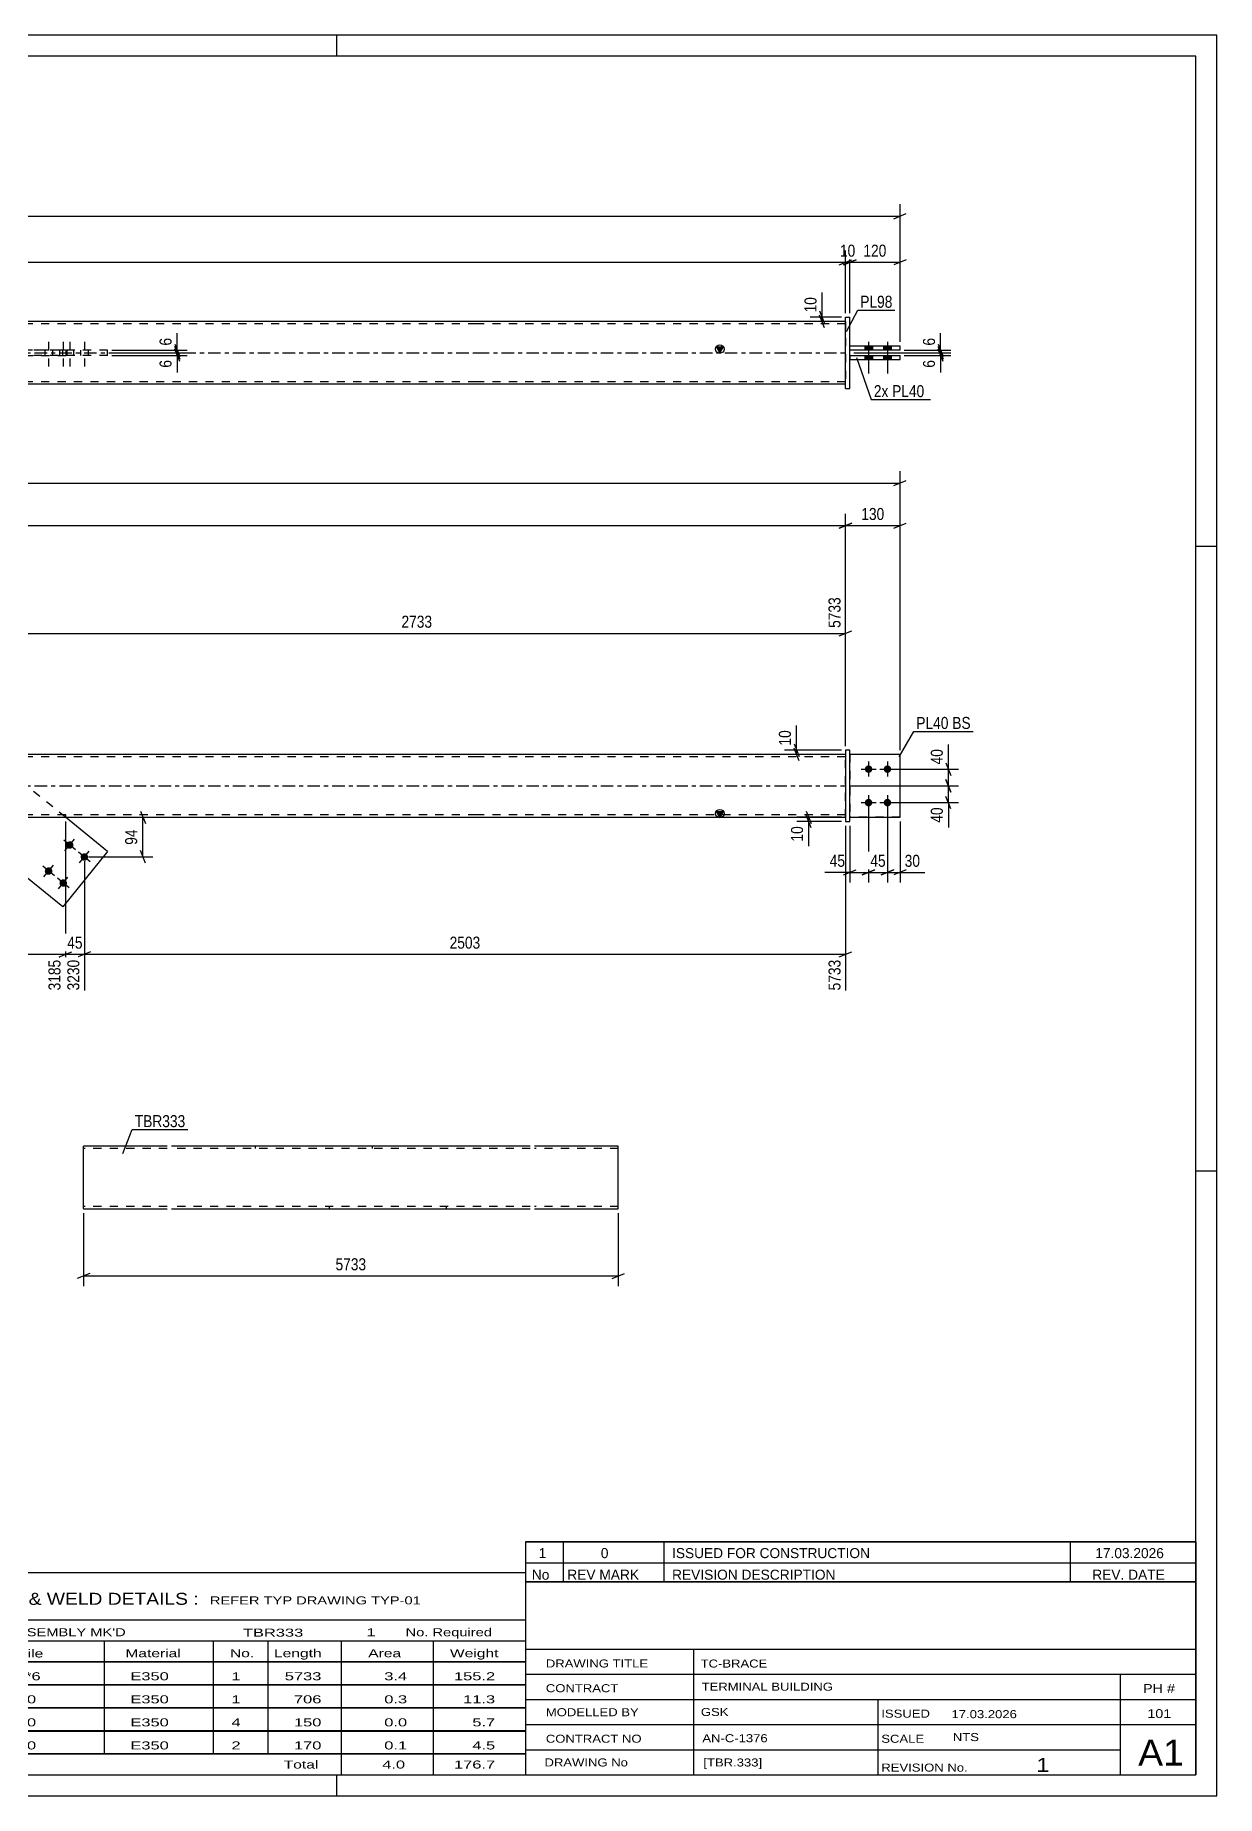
# Model space of a CAD drawing. Header units: millimetres. Extents: x 0 to 594, y 0 to 420.
# Drawn here: x 312 to 594, y 0 to 420 of the extents above; entities that cross this region are included whole.
import ezdxf

# ---------------------------------------------------------------- set-up
doc = ezdxf.new("R2010")
doc.units = ezdxf.units.MM
doc.linetypes.add('DXK_LINE_DOT2', pattern=[3.9198, 1.9599, -1.9599])
doc.linetypes.add('DXK_LINE_DOT3', pattern=[5.9187, 2.979, -0.9799, 0.9799, -0.9799])
doc.styles.add('Arial Narrow', font='ARIALN.TTF', dxfattribs={"height": 0.2})

# ---------------------------------------------------------------- blocks, each defined once
blk = doc.blocks.new('Unknown-580874361-1129')
at = {"color": 5, "linetype": 'Continuous'}
for p, q in [((594, 420), (0, 420)), ((384, 415), (384, 420)), ((594, 0), (594, 420)), ((589, 415), (5, 415)), ((589, 5), (589, 415)), ((594, 298), (589, 298)), ((594, 149), (589, 149)), ((5, 5), (589, 5)), ((384, 0), (384, 5)), ((0, 0), (594, 0))]:
    blk.add_line(p, q, dxfattribs=at)
blk = doc.blocks.new('Part-580874361-1922 - 1901')
at = {"color": 7, "linetype": 'DXK_LINE_DOT2'}
for p, q in [((518.4, 248.42), (506.4, 248.42)), ((506.4, 233.42), (506.4, 248.42)), ((518.4, 233.42), (518.4, 248.42)), ((518.4, 233.42), (506.4, 233.42))]:
    blk.add_line(p, q, dxfattribs=at)
blk = doc.blocks.new('Part-580874361-1923 - 1901')
at = {"color": 2, "linetype": 'Continuous'}
for p, q in [((506.4, 249.42), (505.4, 249.42)), ((505.4, 249.42), (505.4, 232.42)), ((506.4, 232.42), (506.4, 249.42)), ((505.4, 232.42), (506.4, 232.42))]:
    blk.add_line(p, q, dxfattribs=at)
blk = doc.blocks.new('Part-580874361-1912 - 1901')
at = {"linetype": 'Continuous'}
blk.add_hatch(color=2, dxfattribs=at).paths.add_polyline_path([(475.4, 233.42), (474.6, 234.82), (476.2, 234.82)])
at = {"color": 2, "linetype": 'Continuous'}
for p, q in [((175.64, 248.42), (87.64, 248.42)), ((417.3, 248.42), (175.74, 248.42)), ((505.4, 248.42), (417.4, 248.42)), ((87.64, 233.42), (175.64, 233.42)), ((175.74, 233.42), (417.3, 233.42)), ((417.4, 233.42), (505.4, 233.42)), ((475.4, 233.42), (474.6, 234.82)), ((474.6, 234.82), (476.2, 234.82)), ((476.2, 234.82), (475.4, 233.42))]:
    blk.add_line(p, q, dxfattribs=at)
at = {"color": 7, "linetype": 'DXK_LINE_DOT2'}
for p, q in [((87.64, 248.42), (87.64, 233.42)), ((175.64, 247.82), (87.64, 247.82)), ((417.3, 247.82), (175.74, 247.82)), ((273.69, 248.42), (273.69, 247.82)), ((301.61, 248.42), (301.61, 247.82)), ((505.4, 247.82), (417.4, 247.82)), ((505.4, 233.42), (505.4, 248.42)), ((175.64, 234.02), (87.64, 234.02)), ((417.3, 234.02), (175.74, 234.02)), ((291.43, 233.42), (291.43, 234.02)), ((319.35, 233.42), (319.35, 234.02)), ((505.4, 234.02), (417.4, 234.02))]:
    blk.add_line(p, q, dxfattribs=at)
at = {"color": 7, "linetype": 'DXK_LINE_DOT3'}
for p, q in [((87.64, 240.92), (175.64, 240.92)), ((175.74, 240.92), (417.3, 240.92)), ((417.4, 240.92), (505.4, 240.92))]:
    blk.add_line(p, q, dxfattribs=at)
at = {"color": 2, "linetype": 'Continuous'}
blk.add_circle((475.4, 234.32), 1, dxfattribs=at)
blk = doc.blocks.new('Part-580874361-1917 - 1901')
at = {"color": 2, "linetype": 'Continuous'}
for p, q in [((518.4, 248.42), (506.4, 248.42)), ((518.4, 233.42), (518.4, 248.42)), ((506.4, 233.42), (518.4, 233.42))]:
    blk.add_line(p, q, dxfattribs=at)
at = {"color": 7, "linetype": 'DXK_LINE_DOT2'}
blk.add_line((506.4, 248.42), (506.4, 233.42), dxfattribs=at)
blk = doc.blocks.new('Part-580874361-1943 - 1901')
at = {"color": 2, "linetype": 'Continuous'}
for p, q in [((263.74, 256.57), (274.45, 269.77)), ((300.77, 248.42), (274.45, 269.77)), ((273.79, 248.42), (263.74, 256.57)), ((318.59, 212.06), (292.27, 233.42)), ((329.3, 225.26), (319.25, 233.42)), ((329.3, 225.26), (318.59, 212.06))]:
    blk.add_line(p, q, dxfattribs=at)
at = {"color": 7, "linetype": 'DXK_LINE_DOT2'}
for p, q in [((292.27, 233.42), (273.79, 248.42)), ((319.25, 233.42), (300.77, 248.42))]:
    blk.add_line(p, q, dxfattribs=at)
blk = doc.blocks.new('Bolt-580874361-1944 - 1901')
at = {"linetype": 'Continuous'}
for points in [[(510.9, 245.82, -1), (510.9, 244.02, -1)], [(515.4, 245.82, -1), (515.4, 244.02, -1)], [(510.9, 237.82, -1), (510.9, 236.02, -1)], [(515.4, 237.82, -1), (515.4, 236.02, -1)]]:
    blk.add_hatch(color=1, dxfattribs=at).paths.add_polyline_path(points)
at = {"color": 1, "linetype": 'Continuous'}
for p, q in [((509.1, 244.92), (512.7, 244.92)), ((510.9, 246.72), (510.9, 243.12)), ((513.6, 244.92), (517.2, 244.92)), ((515.4, 246.72), (515.4, 243.12)), ((509.1, 236.92), (512.7, 236.92)), ((510.9, 238.72), (510.9, 235.12)), ((513.6, 236.92), (517.2, 236.92)), ((515.4, 238.72), (515.4, 235.12))]:
    blk.add_line(p, q, dxfattribs=at)
blk = doc.blocks.new('Bolt-580874361-1947 - 1901')
at = {"linetype": 'Continuous'}
for points in [[(319.68, 226.11, -1), (320.82, 227.51, -1)], [(323.18, 223.27, -1), (324.31, 224.67, -1)], [(314.64, 219.9, -1), (315.78, 221.3, -1)], [(318.14, 217.06, -1), (319.27, 218.46, -1)]]:
    blk.add_hatch(color=1, dxfattribs=at).paths.add_polyline_path(points)
at = {"color": 1, "linetype": 'Continuous'}
for p, q in [((321.65, 225.68), (318.85, 227.94)), ((319.12, 225.41), (321.39, 228.21)), ((325.14, 222.84), (322.35, 225.11)), ((322.61, 222.58), (324.88, 225.37)), ((316.61, 219.46), (313.81, 221.73)), ((314.08, 219.2), (316.35, 222)), ((320.1, 216.63), (317.31, 218.9)), ((317.57, 216.36), (319.84, 219.16))]:
    blk.add_line(p, q, dxfattribs=at)
blk = doc.blocks.new('Bolt-580874361-2330 - 2328')
at = {"linetype": 'Continuous'}
for points in [[(511.8, 345.83), (510, 345.83), (510, 344.83), (511.8, 344.83)], [(511.8, 345.83), (510, 345.83), (510, 344.83), (511.8, 344.83)], [(516.3, 345.83), (514.5, 345.83), (514.5, 344.83), (516.3, 344.83)], [(516.3, 345.83), (514.5, 345.83), (514.5, 344.83), (516.3, 344.83)], [(511.8, 343.63), (510, 343.63), (510, 342.63), (511.8, 342.63)], [(511.8, 343.63), (510, 343.63), (510, 342.63), (511.8, 342.63)], [(516.3, 343.63), (514.5, 343.63), (514.5, 342.63), (516.3, 342.63)], [(516.3, 343.63), (514.5, 343.63), (514.5, 342.63), (516.3, 342.63)]]:
    blk.add_hatch(color=1, dxfattribs=at).paths.add_polyline_path(points)
at = {"color": 1, "linetype": 'Continuous'}
for p, q in [((510, 345.83), (510, 344.83)), ((510, 345.83), (510, 344.83)), ((510.9, 346.83), (510.9, 339.33)), ((510.9, 346.83), (510.9, 339.33)), ((511.8, 345.83), (511.8, 344.83)), ((511.8, 345.83), (511.8, 344.83)), ((514.5, 345.83), (514.5, 344.83)), ((514.5, 345.83), (514.5, 344.83)), ((515.4, 346.83), (515.4, 339.33)), ((515.4, 346.83), (515.4, 339.33)), ((516.3, 345.83), (516.3, 344.83)), ((516.3, 345.83), (516.3, 344.83)), ((510, 343.63), (510, 342.63)), ((510, 343.63), (510, 342.63)), ((511.8, 343.63), (511.8, 342.63)), ((511.8, 343.63), (511.8, 342.63)), ((514.5, 343.63), (514.5, 342.63)), ((514.5, 343.63), (514.5, 342.63)), ((516.3, 343.63), (516.3, 342.63)), ((516.3, 343.63), (516.3, 342.63))]:
    blk.add_line(p, q, dxfattribs=at)
blk = doc.blocks.new('Part-580874361-2336 - 2328')
at = {"color": 2, "linetype": 'Continuous'}
for p, q in [((263.74, 343.63), (263.74, 344.83)), ((301.61, 344.83), (263.74, 344.83)), ((274.45, 343.63), (274.45, 344.83)), ((301.61, 343.63), (263.74, 343.63))]:
    blk.add_line(p, q, dxfattribs=at)
at = {"color": 7, "linetype": 'DXK_LINE_DOT2'}
for p, q in [((329.3, 344.83), (301.61, 344.83)), ((318.59, 343.63), (318.59, 344.83)), ((329.3, 343.63), (329.3, 344.83)), ((329.3, 343.63), (301.61, 343.63))]:
    blk.add_line(p, q, dxfattribs=at)
blk = doc.blocks.new('Part-580874361-2352 - 2328')
at = {"color": 2, "linetype": 'Continuous'}
for p, q in [((505.4, 335.73), (505.4, 352.73)), ((505.4, 352.73), (506.4, 352.73)), ((506.4, 335.73), (506.4, 352.73)), ((505.4, 335.73), (506.4, 335.73))]:
    blk.add_line(p, q, dxfattribs=at)
blk = doc.blocks.new('Part-580874361-2357 - 2328')
at = {"color": 2, "linetype": 'Continuous'}
for p, q in [((518.4, 345.83), (506.4, 345.83)), ((518.4, 344.83), (506.4, 344.83)), ((518.4, 344.83), (518.4, 345.83))]:
    blk.add_line(p, q, dxfattribs=at)
at = {"color": 7, "linetype": 'DXK_LINE_DOT2'}
blk.add_line((506.4, 344.83), (506.4, 345.83), dxfattribs=at)
blk = doc.blocks.new('Part-580874361-2362 - 2328')
at = {"color": 2, "linetype": 'Continuous'}
for p, q in [((506.4, 343.63), (518.4, 343.63)), ((506.4, 342.63), (518.4, 342.63)), ((518.4, 342.63), (518.4, 343.63))]:
    blk.add_line(p, q, dxfattribs=at)
at = {"color": 7, "linetype": 'DXK_LINE_DOT2'}
blk.add_line((506.4, 343.63), (506.4, 342.63), dxfattribs=at)
blk = doc.blocks.new('Part-580874361-2367 - 2328')
at = {"linetype": 'Continuous'}
blk.add_hatch(color=2, dxfattribs=at).paths.add_polyline_path([(475.4, 344.23), (474.6, 345.63), (476.2, 345.63)])
at = {"color": 2, "linetype": 'Continuous'}
for p, q in [((175.64, 351.73), (87.64, 351.73)), ((417.3, 351.73), (175.74, 351.73)), ((505.4, 351.73), (417.4, 351.73)), ((273.69, 344.83), (273.69, 344.93)), ((301.61, 344.93), (273.69, 344.93)), ((291.43, 344.93), (291.43, 344.83)), ((301.61, 344.93), (301.61, 343.53)), ((475.4, 344.23), (474.6, 345.63)), ((474.6, 345.63), (476.2, 345.63)), ((476.2, 345.63), (475.4, 344.23)), ((273.69, 343.53), (273.69, 343.63)), ((301.61, 343.53), (273.69, 343.53)), ((291.43, 343.53), (291.43, 343.63)), ((175.64, 336.73), (87.64, 336.73)), ((417.3, 336.73), (175.74, 336.73)), ((505.4, 336.73), (417.4, 336.73))]:
    blk.add_line(p, q, dxfattribs=at)
at = {"color": 7, "linetype": 'DXK_LINE_DOT2'}
for p, q in [((87.64, 351.73), (87.64, 336.73)), ((175.64, 351.13), (87.64, 351.13)), ((417.3, 351.13), (175.74, 351.13)), ((505.4, 351.13), (417.4, 351.13)), ((505.4, 351.73), (505.4, 336.73)), ((273.69, 344.93), (273.69, 343.63)), ((291.43, 344.83), (291.43, 343.53)), ((301.61, 344.93), (319.35, 344.93)), ((319.35, 344.93), (319.35, 343.53)), ((319.35, 343.53), (301.61, 343.53)), ((175.64, 337.33), (87.64, 337.33)), ((417.3, 337.33), (175.74, 337.33)), ((505.4, 337.33), (417.4, 337.33))]:
    blk.add_line(p, q, dxfattribs=at)
at = {"color": 7, "linetype": 'DXK_LINE_DOT3'}
for p, q in [((87.64, 344.23), (175.64, 344.23)), ((175.74, 344.23), (417.3, 344.23)), ((417.4, 344.23), (505.4, 344.23))]:
    blk.add_line(p, q, dxfattribs=at)
at = {"color": 2, "linetype": 'Continuous'}
blk.add_circle((475.4, 345.13), 1, dxfattribs=at)
blk = doc.blocks.new('Bolt-580874361-2374 - 2328')
at = {"color": 1, "linetype": 'DXK_LINE_DOT2'}
for p, q in [((314.31, 344.83), (314.31, 343.63)), ((315.21, 346.83), (315.21, 339.33)), ((316.11, 344.83), (316.11, 343.63)), ((317.8, 344.83), (317.8, 343.63)), ((318.7, 346.83), (318.7, 339.33)), ((319.35, 344.83), (319.35, 343.63)), ((319.6, 344.83), (319.6, 343.63)), ((320.25, 346.83), (320.25, 339.33)), ((321.15, 344.83), (321.15, 343.63)), ((322.85, 344.83), (322.85, 343.63)), ((323.75, 346.83), (323.75, 339.33)), ((324.65, 344.83), (324.65, 343.63))]:
    blk.add_line(p, q, dxfattribs=at)
blk = doc.blocks.new('Part-580874361-1478 - 1462')
at = {"color": 2, "linetype": 'Continuous'}
for p, q in [((343.52, 155.01), (323.52, 155.01)), ((323.52, 140.1), (323.52, 155.01)), ((430.18, 155.01), (344.52, 155.01)), ((451.18, 155.01), (431.18, 155.01)), ((451.18, 140.01), (451.18, 155.01)), ((323.52, 140.1), (323.52, 140.01)), ((323.52, 140.01), (343.52, 140.01)), ((344.52, 140.01), (430.18, 140.01)), ((431.18, 140.01), (451.18, 140.01))]:
    blk.add_line(p, q, dxfattribs=at)
at = {"color": 7, "linetype": 'DXK_LINE_DOT2'}
for p, q in [((343.52, 154.41), (323.52, 154.41)), ((430.18, 154.41), (344.52, 154.41)), ((364.52, 155.01), (364.52, 154.41)), ((392.44, 155.01), (392.44, 154.41)), ((451.18, 154.41), (431.18, 154.41)), ((323.52, 140.61), (323.52, 140.66)), ((343.52, 140.61), (323.52, 140.61)), ((430.18, 140.61), (344.52, 140.61)), ((382.26, 140.01), (382.26, 140.61)), ((410.18, 140.01), (410.18, 140.61)), ((451.18, 140.61), (431.18, 140.61)), ((451.18, 140.61), (451.18, 140.66))]:
    blk.add_line(p, q, dxfattribs=at)
blk = doc.blocks.new('StraightDimension-580874361-2155 - 1901')
at = {"color": 7, "linetype": 'Continuous'}
for p, q in [((292.27, 232.42), (292.27, 192.13)), ((319.25, 232.42), (319.25, 192.13)), ((293.77, 201.34), (290.77, 200.14)), ((292.27, 200.74), (319.25, 200.74)), ((317.75, 200.14), (320.75, 201.34))]:
    blk.add_line(p, q, dxfattribs=at)
at = {"color": 0}
blk.add_wipeout([(309.1, 201.49), (309.1, 205.69), (302.42, 205.69), (302.42, 201.49)], dxfattribs=at)
at = {"color": 0, "linetype": 'Continuous'}
blk.add_wipeout([(318.65, 200.04), (314.45, 200.04), (314.45, 191.53), (318.65, 191.53)], dxfattribs=at)
at = {"color": 3, "style": 'Arial Narrow'}
blk.add_text('270', height=2.863, dxfattribs=at).set_placement((303.02, 202.09))
at = {"color": 3, "linetype": 'Continuous', "style": 'Arial Narrow'}
blk.add_text('3185', height=2.863, rotation=90.0002, dxfattribs=at).set_placement((318.05, 192.13))
blk = doc.blocks.new('StraightDimension-580874361-2169 - 1901')
at = {"color": 7, "linetype": 'Continuous'}
for p, q in [((319.25, 232.42), (319.25, 192.13)), ((323.75, 222.97), (323.75, 192.13)), ((317.75, 200.14), (320.75, 201.34)), ((319.25, 200.74), (323.75, 200.74)), ((325.25, 201.34), (322.25, 200.14))]:
    blk.add_line(p, q, dxfattribs=at)
at = {"color": 0}
blk.add_wipeout([(323.93, 201.49), (323.93, 205.69), (319.07, 205.69), (319.07, 201.49)], dxfattribs=at)
at = {"color": 0, "linetype": 'Continuous'}
blk.add_wipeout([(323.15, 200.04), (318.95, 200.04), (318.95, 191.53), (323.15, 191.53)], dxfattribs=at)
at = {"color": 3, "style": 'Arial Narrow'}
blk.add_text('45', height=2.863, dxfattribs=at).set_placement((319.67, 202.09))
at = {"color": 3, "linetype": 'Continuous', "style": 'Arial Narrow'}
blk.add_text('3230', height=2.863, rotation=90.0002, dxfattribs=at).set_placement((322.55, 192.13))
blk = doc.blocks.new('StraightDimension-580874361-1989 - 1901')
at = {"color": 7, "linetype": 'Continuous'}
for p, q in [((504.4, 249.42), (490.86, 249.42)), ((504.4, 248.42), (490.86, 248.42)), ((493.11, 250.92), (494.31, 247.92)), ((494.31, 246.92), (493.11, 249.92)), ((493.71, 248.42), (493.71, 249.42))]:
    blk.add_line(p, q, dxfattribs=at)
at = {"color": 0}
blk.add_wipeout([(492.96, 254.8), (488.76, 254.8), (488.76, 249.94), (492.96, 249.94)], dxfattribs=at)
at = {"color": 7, "linetype": 'Continuous'}
blk.add_line((493.71, 249.42), (493.71, 255.32), dxfattribs=at)
blk.add_line((493.71, 249.42), (493.71, 255.32), dxfattribs=at)
at = {"color": 3, "style": 'Arial Narrow'}
blk.add_text('10', height=2.863, rotation=90.0002, dxfattribs=at).set_placement((492.36, 250.54))
blk = doc.blocks.new('StraightDimension-580874361-2089 - 1901')
at = {"color": 7, "linetype": 'Continuous'}
for p, q in [((504.4, 233.42), (493.75, 233.42)), ((504.4, 232.42), (493.75, 232.42)), ((496, 234.92), (497.2, 231.92)), ((497.2, 230.92), (496, 233.92)), ((496.6, 232.42), (496.6, 233.42))]:
    blk.add_line(p, q, dxfattribs=at)
at = {"color": 0}
blk.add_wipeout([(495.85, 231.89), (491.65, 231.89), (491.65, 227.04), (495.85, 227.04)], dxfattribs=at)
at = {"color": 7, "linetype": 'Continuous'}
blk.add_line((496.6, 232.42), (496.6, 226.51), dxfattribs=at)
blk.add_line((496.6, 232.42), (496.6, 226.51), dxfattribs=at)
at = {"color": 3, "style": 'Arial Narrow'}
blk.add_text('10', height=2.863, rotation=90.0002, dxfattribs=at).set_placement((495.25, 227.64))
blk = doc.blocks.new('StraightDimension-580874361-2001 - 1901')
at = {"color": 7, "linetype": 'Continuous'}
for p, q in [((506.4, 240.92), (532.36, 240.92)), ((529.36, 242.42), (530.56, 239.42)), ((529.96, 236.92), (529.96, 240.92)), ((516.4, 236.92), (532.36, 236.92)), ((530.56, 235.42), (529.36, 238.42))]:
    blk.add_line(p, q, dxfattribs=at)
at = {"color": 0}
blk.add_wipeout([(529.21, 236.39), (525.01, 236.39), (525.01, 231.54), (529.21, 231.54)], dxfattribs=at)
at = {"color": 7, "linetype": 'Continuous'}
blk.add_line((529.96, 236.92), (529.96, 231.01), dxfattribs=at)
blk.add_line((529.96, 236.92), (529.96, 231.01), dxfattribs=at)
at = {"color": 3, "style": 'Arial Narrow'}
blk.add_text('40', height=2.863, rotation=90.0002, dxfattribs=at).set_placement((528.61, 232.14))
blk = doc.blocks.new('StraightDimension-580874361-2016 - 1901')
at = {"color": 7, "linetype": 'Continuous'}
for p, q in [((516.4, 244.92), (532.36, 244.92)), ((529.36, 246.42), (530.56, 243.42)), ((529.96, 240.92), (529.96, 244.92)), ((506.4, 240.92), (532.36, 240.92)), ((530.56, 239.42), (529.36, 242.42))]:
    blk.add_line(p, q, dxfattribs=at)
at = {"color": 0}
blk.add_wipeout([(529.21, 250.3), (525.01, 250.3), (525.01, 245.44), (529.21, 245.44)], dxfattribs=at)
at = {"color": 7, "linetype": 'Continuous'}
blk.add_line((529.96, 244.92), (529.96, 250.82), dxfattribs=at)
blk.add_line((529.96, 244.92), (529.96, 250.82), dxfattribs=at)
at = {"color": 3, "style": 'Arial Narrow'}
blk.add_text('40', height=2.863, rotation=90.0002, dxfattribs=at).set_placement((528.61, 246.04))
blk = doc.blocks.new('StraightDimension-580874361-2030 - 1901')
at = {"color": 7, "linetype": 'Continuous'}
for p, q in [((325.01, 233.42), (340.11, 233.42)), ((337.11, 234.92), (338.31, 231.92)), ((337.71, 223.97), (337.71, 233.42)), ((324.75, 223.97), (340.11, 223.97)), ((338.31, 222.47), (337.11, 225.47))]:
    blk.add_line(p, q, dxfattribs=at)
at = {"color": 0}
blk.add_wipeout([(336.96, 231.12), (332.76, 231.12), (332.76, 226.27), (336.96, 226.27)], dxfattribs=at)
at = {"color": 3, "style": 'Arial Narrow'}
blk.add_text('94', height=2.863, rotation=90.0002, dxfattribs=at).set_placement((336.36, 226.87))
blk = doc.blocks.new('StraightDimension-580874361-2055 - 1901')
at = {"color": 7, "linetype": 'Continuous'}
for p, q in [((510.9, 235.92), (510.9, 217.87)), ((506.4, 231.42), (506.4, 217.87)), ((504.9, 219.67), (507.9, 220.87)), ((506.4, 220.27), (510.9, 220.27)), ((512.4, 220.87), (509.4, 219.67))]:
    blk.add_line(p, q, dxfattribs=at)
at = {"color": 0}
blk.add_wipeout([(505.87, 221.02), (505.87, 225.22), (501.02, 225.22), (501.02, 221.02)], dxfattribs=at)
at = {"color": 7, "linetype": 'Continuous'}
blk.add_line((506.4, 220.27), (500.49, 220.27), dxfattribs=at)
blk.add_line((506.4, 220.27), (500.49, 220.27), dxfattribs=at)
at = {"color": 3, "style": 'Arial Narrow'}
blk.add_text('45', height=2.863, dxfattribs=at).set_placement((501.62, 221.62))
blk = doc.blocks.new('StraightDimension-580874361-2065 - 1901')
at = {"color": 7, "linetype": 'Continuous'}
for p, q in [((510.9, 235.92), (510.9, 217.87)), ((515.4, 235.92), (515.4, 217.87)), ((509.4, 219.67), (512.4, 220.87)), ((510.9, 220.27), (515.4, 220.27)), ((516.9, 220.87), (513.9, 219.67))]:
    blk.add_line(p, q, dxfattribs=at)
at = {"color": 0}
blk.add_wipeout([(515.58, 221.02), (515.58, 225.22), (510.72, 225.22), (510.72, 221.02)], dxfattribs=at)
at = {"color": 3, "style": 'Arial Narrow'}
blk.add_text('45', height=2.863, dxfattribs=at).set_placement((511.32, 221.62))
blk = doc.blocks.new('StraightDimension-580874361-2075 - 1901')
at = {"color": 7, "linetype": 'Continuous'}
for p, q in [((515.4, 235.92), (515.4, 217.87)), ((518.4, 232.42), (518.4, 217.87)), ((513.9, 219.67), (516.9, 220.87)), ((515.4, 220.27), (518.4, 220.27)), ((519.9, 220.87), (516.9, 219.67))]:
    blk.add_line(p, q, dxfattribs=at)
at = {"color": 0}
blk.add_wipeout([(523.78, 221.02), (523.78, 225.22), (518.92, 225.22), (518.92, 221.02)], dxfattribs=at)
at = {"color": 7, "linetype": 'Continuous'}
blk.add_line((518.4, 220.27), (524.31, 220.27), dxfattribs=at)
blk.add_line((518.4, 220.27), (524.31, 220.27), dxfattribs=at)
at = {"color": 3, "style": 'Arial Narrow'}
blk.add_text('30', height=2.863, dxfattribs=at).set_placement((519.52, 221.62))
blk = doc.blocks.new('StraightDimension-580874361-2221 - 1901')
at = {"color": 7, "linetype": 'Continuous'}
for p, q in [((300.77, 249.42), (300.77, 285.92)), ((505.4, 250.42), (505.4, 285.92)), ((302.27, 277.91), (299.27, 276.71)), ((300.77, 277.31), (505.4, 277.31)), ((503.9, 276.71), (506.9, 277.91))]:
    blk.add_line(p, q, dxfattribs=at)
at = {"color": 0, "linetype": 'Continuous'}
blk.add_wipeout([(504.8, 286.52), (500.6, 286.52), (500.6, 278.01), (504.8, 278.01)], dxfattribs=at)
at = {"color": 0}
blk.add_wipeout([(407.34, 278.06), (407.34, 282.26), (398.83, 282.26), (398.83, 278.06)], dxfattribs=at)
at = {"color": 3, "linetype": 'Continuous', "style": 'Arial Narrow'}
blk.add_text('5733', height=2.863, rotation=90.0002, dxfattribs=at).set_placement((504.2, 278.61))
at = {"color": 3, "style": 'Arial Narrow'}
blk.add_text('2733', height=2.863, dxfattribs=at).set_placement((399.43, 278.66))
blk = doc.blocks.new('StraightDimension-580874361-2284 - 1901')
at = {"color": 7, "linetype": 'Continuous'}
for p, q in [((74.64, 249.42), (74.64, 316.02)), ((518.4, 249.42), (518.4, 316.02)), ((76.14, 313.77), (73.14, 312.57)), ((74.64, 313.17), (518.4, 313.17)), ((516.9, 312.57), (519.9, 313.77))]:
    blk.add_line(p, q, dxfattribs=at)
at = {"color": 0}
blk.add_wipeout([(300.78, 313.92), (300.78, 318.12), (292.26, 318.12), (292.26, 313.92)], dxfattribs=at)
at = {"color": 3, "style": 'Arial Narrow'}
blk.add_text('5993', height=2.863, dxfattribs=at).set_placement((292.86, 314.52))
blk = doc.blocks.new('StraightDimension-580874361-4112 - 1901')
at = {"color": 7, "linetype": 'Continuous'}
for p, q in [((506.9, 303.6), (503.9, 302.4)), ((505.4, 250.42), (505.4, 305.85)), ((505.4, 303), (518.4, 303)), ((516.9, 302.4), (519.9, 303.6)), ((518.4, 249.42), (518.4, 305.85))]:
    blk.add_line(p, q, dxfattribs=at)
at = {"color": 0}
blk.add_wipeout([(515.24, 303.75), (515.24, 307.95), (508.56, 307.95), (508.56, 303.75)], dxfattribs=at)
at = {"color": 3, "style": 'Arial Narrow'}
blk.add_text('130', height=2.863, dxfattribs=at).set_placement((509.16, 304.35))
blk = doc.blocks.new('StraightDimension-580874361-4113 - 1901')
at = {"color": 7, "linetype": 'Continuous'}
for p, q in [((89.14, 303.6), (86.14, 302.4)), ((87.64, 250.42), (87.64, 305.85)), ((87.64, 303), (505.4, 303)), ((503.9, 302.4), (506.9, 303.6)), ((505.4, 250.42), (505.4, 305.85))]:
    blk.add_line(p, q, dxfattribs=at)
at = {"color": 0}
blk.add_wipeout([(300.78, 303.75), (300.78, 307.95), (292.26, 307.95), (292.26, 303.75)], dxfattribs=at)
at = {"color": 3, "style": 'Arial Narrow'}
blk.add_text('5733', height=2.863, dxfattribs=at).set_placement((292.86, 304.35))
blk = doc.blocks.new('StraightDimension-580874361-4302 - 1901')
at = {"color": 7, "linetype": 'Continuous'}
for p, q in [((505.4, 231.42), (505.4, 192.13)), ((323.75, 222.97), (323.75, 192.13)), ((325.25, 201.34), (322.25, 200.14)), ((323.75, 200.74), (505.4, 200.74)), ((503.9, 200.14), (506.9, 201.34))]:
    blk.add_line(p, q, dxfattribs=at)
at = {"color": 0}
blk.add_wipeout([(418.83, 201.49), (418.83, 205.69), (410.32, 205.69), (410.32, 201.49)], dxfattribs=at)
at = {"color": 0, "linetype": 'Continuous'}
blk.add_wipeout([(504.8, 200.04), (500.6, 200.04), (500.6, 191.53), (504.8, 191.53)], dxfattribs=at)
at = {"color": 3, "style": 'Arial Narrow'}
blk.add_text('2503', height=2.863, dxfattribs=at).set_placement((410.92, 202.09))
at = {"color": 3, "linetype": 'Continuous', "style": 'Arial Narrow'}
blk.add_text('5733', height=2.863, rotation=90.0002, dxfattribs=at).set_placement((504.2, 192.13))
blk = doc.blocks.new('StraightDimension-580874361-2423 - 2328')
at = {"color": 7, "linetype": 'Continuous'}
for p, q in [((527.5, 345.73), (528.7, 342.73)), ((528.7, 342.13), (527.5, 345.13)), ((507.4, 344.23), (530.5, 344.23)), ((519.4, 343.63), (530.5, 343.63)), ((528.1, 343.63), (528.1, 344.23))]:
    blk.add_line(p, q, dxfattribs=at)
at = {"color": 0}
blk.add_wipeout([(527.35, 343.11), (523.15, 343.11), (523.15, 340.08), (527.35, 340.08)], dxfattribs=at)
at = {"color": 7, "linetype": 'Continuous'}
blk.add_line((528.1, 343.63), (528.1, 339.55), dxfattribs=at)
blk.add_line((528.1, 343.63), (528.1, 339.55), dxfattribs=at)
at = {"color": 3, "style": 'Arial Narrow'}
blk.add_text('6', height=2.86, rotation=90.0002, dxfattribs=at).set_placement((526.75, 340.68))
blk = doc.blocks.new('StraightDimension-580874361-2432 - 2328')
at = {"color": 7, "linetype": 'Continuous'}
for p, q in [((519.4, 344.83), (530.5, 344.83)), ((527.5, 346.33), (528.7, 343.33)), ((528.7, 342.73), (527.5, 345.73)), ((528.1, 344.23), (528.1, 344.83)), ((507.4, 344.23), (530.5, 344.23))]:
    blk.add_line(p, q, dxfattribs=at)
at = {"color": 0}
blk.add_wipeout([(527.35, 348.38), (523.15, 348.38), (523.15, 345.36), (527.35, 345.36)], dxfattribs=at)
at = {"color": 7, "linetype": 'Continuous'}
blk.add_line((528.1, 344.83), (528.1, 348.91), dxfattribs=at)
blk.add_line((528.1, 344.83), (528.1, 348.91), dxfattribs=at)
at = {"color": 3, "style": 'Arial Narrow'}
blk.add_text('6', height=2.86, rotation=90.0002, dxfattribs=at).set_placement((526.75, 345.96))
blk = doc.blocks.new('StraightDimension-580874361-2442 - 2328')
at = {"color": 7, "linetype": 'Continuous'}
for p, q in [((499.22, 354.23), (500.42, 351.23)), ((500.42, 350.23), (499.22, 353.23)), ((504.4, 352.73), (496.97, 352.73)), ((504.4, 351.73), (496.97, 351.73)), ((499.82, 351.73), (499.82, 352.73))]:
    blk.add_line(p, q, dxfattribs=at)
at = {"color": 0}
blk.add_wipeout([(499.07, 358.11), (494.87, 358.11), (494.87, 353.26), (499.07, 353.26)], dxfattribs=at)
at = {"color": 7, "linetype": 'Continuous'}
blk.add_line((499.82, 352.73), (499.82, 358.64), dxfattribs=at)
blk.add_line((499.82, 352.73), (499.82, 358.64), dxfattribs=at)
at = {"color": 3, "style": 'Arial Narrow'}
blk.add_text('10', height=2.863, rotation=90.0002, dxfattribs=at).set_placement((498.47, 353.86))
blk = doc.blocks.new('StraightDimension-580874361-2453 - 2328')
at = {"color": 7, "linetype": 'Continuous'}
for p, q in [((504.9, 365.22), (507.9, 366.42)), ((506.4, 353.73), (506.4, 368.67)), ((506.4, 365.82), (518.4, 365.82)), ((519.9, 366.42), (516.9, 365.22)), ((518.4, 346.83), (518.4, 368.67))]:
    blk.add_line(p, q, dxfattribs=at)
at = {"color": 0}
blk.add_wipeout([(515.74, 366.57), (515.74, 370.77), (509.06, 370.77), (509.06, 366.57)], dxfattribs=at)
at = {"color": 3, "style": 'Arial Narrow'}
blk.add_text('120', height=2.863, dxfattribs=at).set_placement((509.66, 367.17))
blk = doc.blocks.new('StraightDimension-580874361-2463 - 2328')
at = {"color": 7, "linetype": 'Continuous'}
for p, q in [((503.9, 365.22), (506.9, 366.42)), ((507.9, 366.42), (504.9, 365.22)), ((505.4, 353.73), (505.4, 368.67)), ((505.4, 365.82), (506.4, 365.82)), ((506.4, 353.73), (506.4, 368.67))]:
    blk.add_line(p, q, dxfattribs=at)
at = {"color": 0}
blk.add_wipeout([(508.33, 366.57), (508.33, 370.77), (503.47, 370.77), (503.47, 366.57)], dxfattribs=at)
at = {"color": 3, "style": 'Arial Narrow'}
blk.add_text('10', height=2.863, dxfattribs=at).set_placement((504.07, 367.17))
blk = doc.blocks.new('StraightDimension-580874361-2473 - 2328')
at = {"color": 7, "linetype": 'Continuous'}
for p, q in [((89.14, 366.42), (86.14, 365.22)), ((87.64, 353.73), (87.64, 368.67)), ((87.64, 365.82), (505.4, 365.82)), ((503.9, 365.22), (506.9, 366.42)), ((505.4, 353.73), (505.4, 368.67))]:
    blk.add_line(p, q, dxfattribs=at)
at = {"color": 0}
blk.add_wipeout([(300.78, 366.57), (300.78, 370.77), (292.26, 370.77), (292.26, 366.57)], dxfattribs=at)
at = {"color": 3, "style": 'Arial Narrow'}
blk.add_text('5733', height=2.863, dxfattribs=at).set_placement((292.86, 367.17))
blk = doc.blocks.new('StraightDimension-580874361-2504 - 2328')
at = {"color": 7, "linetype": 'Continuous'}
for p, q in [((74.64, 346.83), (74.64, 379.68)), ((518.4, 346.83), (518.4, 379.68)), ((76.14, 377.43), (73.14, 376.23)), ((74.64, 376.83), (518.4, 376.83)), ((516.9, 376.23), (519.9, 377.43))]:
    blk.add_line(p, q, dxfattribs=at)
at = {"color": 0}
blk.add_wipeout([(300.78, 377.58), (300.78, 381.78), (292.26, 381.78), (292.26, 377.58)], dxfattribs=at)
at = {"color": 3, "style": 'Arial Narrow'}
blk.add_text('5993', height=2.863, dxfattribs=at).set_placement((292.86, 378.18))
blk = doc.blocks.new('StraightDimension-580874361-2515 - 2328')
at = {"color": 7, "linetype": 'Continuous'}
for p, q in [((345.31, 345.73), (346.51, 342.73)), ((346.51, 342.13), (345.31, 345.13)), ((330.3, 344.23), (348.31, 344.23)), ((330.3, 343.63), (348.31, 343.63)), ((345.91, 343.63), (345.91, 344.23))]:
    blk.add_line(p, q, dxfattribs=at)
at = {"color": 0}
blk.add_wipeout([(345.16, 343.11), (340.96, 343.11), (340.96, 340.08), (345.16, 340.08)], dxfattribs=at)
at = {"color": 7, "linetype": 'Continuous'}
blk.add_line((345.91, 343.63), (345.91, 339.55), dxfattribs=at)
blk.add_line((345.91, 343.63), (345.91, 339.55), dxfattribs=at)
at = {"color": 3, "style": 'Arial Narrow'}
blk.add_text('6', height=2.86, rotation=90.0002, dxfattribs=at).set_placement((344.56, 340.68))
blk = doc.blocks.new('StraightDimension-580874361-2519 - 2328')
at = {"color": 7, "linetype": 'Continuous'}
for p, q in [((330.3, 344.83), (348.31, 344.83)), ((345.31, 346.33), (346.51, 343.33)), ((346.51, 342.73), (345.31, 345.73)), ((345.91, 344.23), (345.91, 344.83)), ((330.3, 344.23), (348.31, 344.23))]:
    blk.add_line(p, q, dxfattribs=at)
at = {"color": 0}
blk.add_wipeout([(345.16, 348.38), (340.96, 348.38), (340.96, 345.36), (345.16, 345.36)], dxfattribs=at)
at = {"color": 7, "linetype": 'Continuous'}
blk.add_line((345.91, 344.83), (345.91, 348.91), dxfattribs=at)
blk.add_line((345.91, 344.83), (345.91, 348.91), dxfattribs=at)
at = {"color": 3, "style": 'Arial Narrow'}
blk.add_text('6', height=2.86, rotation=90.0002, dxfattribs=at).set_placement((344.56, 345.96))
blk = doc.blocks.new('StraightDimension-580874361-1485 - 1462')
at = {"color": 7, "linetype": 'Continuous'}
for p, q in [((323.52, 139.01), (323.52, 121.61)), ((451.18, 139.01), (451.18, 121.61)), ((325.02, 124.61), (322.02, 123.41)), ((323.52, 124.01), (451.18, 124.01)), ((449.68, 123.41), (452.68, 124.61))]:
    blk.add_line(p, q, dxfattribs=at)
at = {"color": 0}
blk.add_wipeout([(391.61, 124.76), (391.61, 128.96), (383.09, 128.96), (383.09, 124.76)], dxfattribs=at)
at = {"color": 3, "style": 'Arial Narrow'}
blk.add_text('5733', height=2.863, dxfattribs=at).set_placement((383.69, 125.36))
blk = doc.blocks.new('Unknown-580874361-4463')
at = {"color": 7, "linetype": 'Continuous'}
for p, q in [((429, 51.05), (429, 5)), ((429, 51.05), (589, 51.05)), ((589, 51), (589, 5)), ((429, 35), (589, 35)), ((469.14, 35), (469.14, 5)), ((429, 29), (589, 29)), ((571, 5.05), (571, 29.05)), ((429, 23), (589, 23)), ((513.14, 23), (513.14, 5)), ((429, 17), (589, 17)), ((429, 11), (571, 11)), ((429, 5), (589, 5))]:
    blk.add_line(p, q, dxfattribs=at)
at = {"color": 7, "style": 'Arial Narrow'}
for s, height, width, p in [('DRAWING TITLE', 1.9089, 1.425378, (433.88, 30.61)), ('TC-BRACE', 1.909, 1.425378, (470.81, 30.59)), ('CONTRACT', 1.909, 1.425378, (433.88, 24.71)), ('TERMINAL BUILDING', 1.9089, 1.425378, (471.06, 25.07)), ('MODELLED BY', 1.9089, 1.425378, (433.88, 18.98)), ('GSK', 1.909, 1.425378, (470.88, 19.04)), ('ISSUED', 1.909, 1.425378, (513.94, 18.64)), ('17.03.2026', 1.909, 1.425378, (530.69, 18.52)), ('CONTRACT NO', 1.9089, 1.425378, (433.88, 12.66)), ('AN-C-1376', 1.909, 1.425378, (471.23, 12.78)), ('SCALE', 1.909, 1.425378, (513.94, 12.65)), ('A1', 6.204, 1.25, (575.24, 7.2)), ('DRAWING No', 1.909, 1.425378, (433.56, 7)), ('[TBR.333]', 1.909, 1.425378, (471.46, 6.99)), ('1', 3.34, 1.5, (550.91, 5.68)), ('REVISION No.', 1.9089, 1.425378, (513.94, 5.77))]:
    blk.add_text(s, height=height, dxfattribs=dict(at, width=width)).set_placement(p)
at = {"color": 7, "linetype": 'Continuous', "style": 'Arial Narrow'}
for s, height, width, p in [('PH #', 2.1, 1.42538, (576.4, 24.55)), ('101', 2.1, 1.42538, (577.41, 18.55)), ('NTS', 1.909, 1.425378, (531, 13.05))]:
    blk.add_text(s, height=height, dxfattribs=dict(at, width=width)).set_placement(p)
blk = doc.blocks.new('Unknown-580874361-4464')
at = {"color": 7, "linetype": 'Continuous'}
for p, q in [((429, 60.55), (589, 60.55)), ((589, 60.55), (429, 60.55)), ((429, 60.55), (429, 55.55)), ((438, 60.55), (438, 55.55)), ((462, 60.55), (462, 55.55)), ((559, 60.55), (559, 55.55)), ((589, 60.55), (589, 55.55)), ((429, 55.55), (589, 55.55)), ((429, 55.55), (429, 51.05)), ((429, 55.55), (589, 55.55)), ((438, 55.55), (438, 51.05)), ((462, 55.55), (462, 51.05)), ((559, 55.55), (559, 51.05)), ((589, 55.55), (589, 51.05)), ((589, 51.05), (429, 51.05))]:
    blk.add_line(p, q, dxfattribs=at)
at = {"color": 7, "linetype": 'Continuous', "style": 'Arial Narrow'}
for s, height, width, p in [('1', 2.39, 1.196471, (432.16, 56.7)), ('0', 2.39, 1.196471, (447, 56.7)), ('ISSUED FOR CONSTRUCTION', 2.3861, 1.196471, (464, 56.7)), ('17.03.2026', 2.386, 1.196471, (565, 56.7)), ('No', 2.386, 1.2, (430.54, 51.55)), ('REV MARK', 2.386, 1.2, (439, 51.55)), ('REVISION DESCRIPTION', 2.3861, 1.2, (464, 51.55)), ('REV. DATE', 2.386, 1.2, (564.28, 51.55))]:
    blk.add_text(s, height=height, dxfattribs=dict(at, width=width)).set_placement(p)
blk = doc.blocks.new('Unknown-580874361-4465')
at = {"color": 7, "linetype": 'Continuous'}
for p, q in [((269, 53.25), (429, 53.25)), ((269, 42), (269, 53.25)), ((429, 53.25), (429, 42)), ((269, 42), (429, 42)), ((269, 42), (269, 37)), ((429, 42), (429, 37)), ((269, 37), (429, 37)), ((269, 37), (269, 32)), ((293, 37), (293, 32)), ((328.5, 37), (328.5, 32)), ((354.5, 37), (354.5, 32)), ((367.5, 37), (367.5, 32)), ((385, 37), (385, 32)), ((407, 37), (407, 32)), ((429, 37), (429, 32)), ((269, 32), (429, 32)), ((269, 31.95), (269, 26.55)), ((269, 31.95), (429, 31.95)), ((293, 32), (293, 26.5)), ((328.5, 32), (328.5, 26.5)), ((354.5, 32), (354.5, 26.5)), ((367.5, 32), (367.5, 26.5)), ((385, 32), (385, 26.5)), ((407, 32), (407, 26.5)), ((429, 31.95), (429, 26.55)), ((269, 26.55), (429, 26.55)), ((269, 26.45), (269, 21.05)), ((269, 26.45), (429, 26.45)), ((293, 26.5), (293, 21)), ((328.5, 26.5), (328.5, 21)), ((354.5, 26.5), (354.5, 21)), ((367.5, 26.5), (367.5, 21)), ((385, 26.5), (385, 21)), ((407, 26.5), (407, 21)), ((429, 26.45), (429, 21.05)), ((269, 21.05), (429, 21.05)), ((293, 21), (293, 15.5)), ((328.5, 21), (328.5, 15.5)), ((354.5, 21), (354.5, 15.5)), ((367.5, 21), (367.5, 15.5)), ((385, 21), (385, 15.5)), ((407, 21), (407, 15.5)), ((269, 20.95), (269, 15.55)), ((269, 20.95), (429, 20.95)), ((429, 20.95), (429, 15.55)), ((269, 15.55), (429, 15.55)), ((269, 15.45), (269, 10.05)), ((269, 15.45), (429, 15.45)), ((293, 15.5), (293, 10)), ((328.5, 15.5), (328.5, 10)), ((354.5, 15.5), (354.5, 10)), ((367.5, 15.5), (367.5, 10)), ((385, 15.5), (385, 10)), ((407, 15.5), (407, 10)), ((429, 15.45), (429, 10.05)), ((269, 10.05), (429, 10.05)), ((269, 10), (429, 10)), ((269, 10), (269, 5)), ((385, 10), (385, 5)), ((407, 10), (407, 5)), ((429, 10), (429, 5)), ((269, 5), (429, 5))]:
    blk.add_line(p, q, dxfattribs=at)
at = {"color": 7, "style": 'Arial Narrow'}
for s, height, width, p in [('GENERAL NOTES & WELD DETAILS :', 2.8633, 1.4, (270.15, 45.56)), ('REFER TYP DRAWING TYP-01', 1.9089, 1.6, (353.7, 45.66)), ("MATERIAL LIST FOR ASSEMBLY MK'D", 1.9089, 1.6, (270.15, 38.06)), ('TBR333', 1.909, 1.794707, (361.59, 37.97)), ('1', 1.91, 1.794707, (391.08, 38.06)), ('No. Required', 1.9089, 1.6, (400.41, 38.06)), ('Mark', 1.909, 1.7, (270.34, 33)), ('Profile', 1.909, 1.7, (303.41, 33)), ('Material', 1.909, 1.7, (333.54, 33.06)), ('No.', 1.909, 1.7, (358.5, 33.06)), ('Length', 1.909, 1.7, (369, 33.06)), ('Area', 1.909, 1.7, (391.5, 33.06)), ('Weight', 1.909, 1.7, (411, 33.06))]:
    blk.add_text(s, height=height, dxfattribs=dict(at, width=width)).set_placement(p)
at = {"color": 7, "linetype": 'Continuous', "style": 'Arial Narrow'}
for s, height, width, p in [('TBR333', 1.909, 1.794707, (270.5, 27.56)), ('SHS150*6', 1.909, 1.794707, (295, 27.56)), ('E350', 1.909, 1.794707, (334.74, 27.56)), ('1', 1.91, 1.794707, (358.86, 27.56)), ('5733', 1.909, 1.794707, (371.58, 27.56)), ('3.4', 1.909, 1.794707, (395.32, 27.56)), ('155.2', 1.909, 1.794707, (411.96, 27.56)), ('PL202', 1.909, 1.794707, (270.5, 22.06)), ('PL12*170', 1.909, 1.794707, (295, 22.06)), ('E350', 1.909, 1.794707, (334.74, 22.06)), ('1', 1.91, 1.794707, (358.86, 22.06)), ('706', 1.909, 1.794707, (373.77, 22.06)), ('0.3', 1.909, 1.794707, (395.32, 22.06)), ('11.3', 1.909, 1.794707, (414.14, 22.06)), ('PL40', 1.909, 1.794707, (270.5, 16.56)), ('PL10*120', 1.909, 1.794707, (295, 16.56)), ('E350', 1.909, 1.794707, (334.74, 16.56)), ('4', 1.91, 1.794707, (358.86, 16.56)), ('150', 1.909, 1.794707, (373.77, 16.56)), ('0.0', 1.909, 1.794707, (395.32, 16.56)), ('5.7', 1.909, 1.794707, (416.33, 16.56)), ('PL98', 1.909, 1.794707, (270.5, 11.06)), ('PL10*170', 1.909, 1.794707, (295, 11.06)), ('E350', 1.909, 1.794707, (334.74, 11.06)), ('2', 1.91, 1.794707, (358.86, 11.06)), ('170', 1.909, 1.794707, (373.77, 11.06)), ('0.1', 1.909, 1.794707, (395.32, 11.06)), ('4.5', 1.909, 1.794707, (416.33, 11.06)), ('Total', 1.909, 1.7, (371.33, 6.5)), ('4.0', 1.909, 1.794707, (394.83, 6.5)), ('176.7', 1.909, 1.794707, (411.96, 6.5))]:
    blk.add_text(s, height=height, dxfattribs=dict(at, width=width)).set_placement(p)
blk = doc.blocks.new('MarkSet-580874361-2319 - 1901')
at = {"color": 0}
blk.add_wipeout([(529.98, 254.5), (529.98, 257.5), (522.3, 257.5), (522.3, 254.5)], dxfattribs=at)
blk.add_wipeout([(529.98, 254.5), (529.98, 257.5), (522.3, 257.5), (522.3, 254.5)], dxfattribs=at)
at = {"color": 30, "linetype": 'Continuous'}
blk.add_line((518.2, 247.84), (521.7, 253.9), dxfattribs=at)
at = {"color": 0}
blk.add_wipeout([(535.26, 254.5), (535.26, 257.5), (530.88, 257.5), (530.88, 254.5)], dxfattribs=at)
blk.add_wipeout([(535.26, 254.5), (535.26, 257.5), (530.88, 257.5), (530.88, 254.5)], dxfattribs=at)
at = {"color": 30, "linetype": 'Continuous'}
blk.add_line((521.7, 253.9), (535.86, 253.9), dxfattribs=at)
at = {"color": 3, "style": 'Arial Narrow'}
for s, p in [('PL40', (522.3, 254.5)), ('BS', (530.88, 254.5))]:
    blk.add_text(s, height=2.863, dxfattribs=at).set_placement(p)
blk = doc.blocks.new('Mark-580874361-2348 - 2328')
at = {"color": 0}
blk.add_wipeout([(516.59, 354.98), (516.59, 357.98), (508.92, 357.98), (508.92, 354.98)], dxfattribs=at)
blk.add_wipeout([(516.59, 354.98), (516.59, 357.98), (508.92, 357.98), (508.92, 354.98)], dxfattribs=at)
at = {"color": 30, "linetype": 'Continuous'}
for p, q in [((505.63, 349.3), (508.32, 354.38)), ((508.32, 354.38), (517.19, 354.38))]:
    blk.add_line(p, q, dxfattribs=at)
at = {"color": 3, "style": 'Arial Narrow'}
blk.add_text('PL98', height=2.863, dxfattribs=at).set_placement((508.92, 354.98))
blk = doc.blocks.new('MarkSet-580874361-2562 - 2328')
at = {"color": 0}
blk.add_wipeout([(515.62, 333.66), (515.62, 336.66), (512.15, 336.66), (512.15, 333.66)], dxfattribs=at)
blk.add_wipeout([(515.62, 333.66), (515.62, 336.66), (512.15, 336.66), (512.15, 333.66)], dxfattribs=at)
at = {"color": 30, "linetype": 'Continuous'}
blk.add_line((508.02, 343.09), (511.55, 333.06), dxfattribs=at)
at = {"color": 0}
blk.add_wipeout([(524.2, 333.66), (524.2, 336.66), (516.52, 336.66), (516.52, 333.66)], dxfattribs=at)
blk.add_wipeout([(524.2, 333.66), (524.2, 336.66), (516.52, 336.66), (516.52, 333.66)], dxfattribs=at)
at = {"color": 30, "linetype": 'Continuous'}
blk.add_line((511.55, 333.06), (525.7, 333.06), dxfattribs=at)
at = {"color": 3, "style": 'Arial Narrow'}
for s, p in [('2x', (512.15, 333.66)), ('PL40', (516.52, 333.66))]:
    blk.add_text(s, height=2.863, dxfattribs=at).set_placement(p)
blk = doc.blocks.new('Mark-580874361-1474 - 1462')
at = {"color": 0}
blk.add_wipeout([(347.85, 159.51), (347.85, 162.51), (335.79, 162.51), (335.79, 159.51)], dxfattribs=at)
blk.add_wipeout([(347.85, 159.51), (347.85, 162.51), (335.79, 162.51), (335.79, 159.51)], dxfattribs=at)
at = {"color": 30, "linetype": 'Continuous'}
for p, q in [((332.97, 153.26), (335.19, 158.91)), ((335.19, 158.91), (348.45, 158.91))]:
    blk.add_line(p, q, dxfattribs=at)
at = {"color": 3, "style": 'Arial Narrow'}
blk.add_text('TBR333', height=2.863, dxfattribs=at).set_placement((335.79, 159.51))

msp = doc.modelspace()

# ---------------------------------------------------------------- block references
for name in ['Unknown-580874361-1129', 'Part-580874361-2367 - 2328', 'Part-580874361-2352 - 2328', 'Part-580874361-2336 - 2328', 'Bolt-580874361-2374 - 2328', 'Part-580874361-2357 - 2328', 'Bolt-580874361-2330 - 2328', 'Part-580874361-2362 - 2328', 'Part-580874361-1943 - 1901', 'Part-580874361-1912 - 1901', 'Part-580874361-1923 - 1901', 'Part-580874361-1922 - 1901', 'Part-580874361-1917 - 1901', 'Bolt-580874361-1944 - 1901', 'Bolt-580874361-1947 - 1901', 'Part-580874361-1478 - 1462', 'Unknown-580874361-4464', 'Unknown-580874361-4465', 'Unknown-580874361-4463']:
    msp.add_blockref(name, (0, 0))

# ---------------------------------------------------------------- next in the draw order: block references
for name in ['StraightDimension-580874361-2442 - 2328', 'StraightDimension-580874361-2423 - 2328', 'StraightDimension-580874361-1989 - 1901', 'StraightDimension-580874361-2155 - 1901', 'StraightDimension-580874361-2089 - 1901', 'Mark-580874361-1474 - 1462', 'StraightDimension-580874361-1485 - 1462']:
    msp.add_blockref(name, (0, 0))

# ---------------------------------------------------------------- next in the draw order: block references
for name in ['StraightDimension-580874361-2432 - 2328', 'StraightDimension-580874361-2001 - 1901', 'StraightDimension-580874361-2169 - 1901']:
    msp.add_blockref(name, (0, 0))

# ---------------------------------------------------------------- next in the draw order: block references
for name in ['StraightDimension-580874361-2453 - 2328', 'MarkSet-580874361-2562 - 2328', 'StraightDimension-580874361-2016 - 1901', 'StraightDimension-580874361-2055 - 1901', 'StraightDimension-580874361-2030 - 1901']:
    msp.add_blockref(name, (0, 0))

# ---------------------------------------------------------------- next in the draw order: block references
for name in ['StraightDimension-580874361-2463 - 2328', 'StraightDimension-580874361-2221 - 1901', 'StraightDimension-580874361-2065 - 1901', 'StraightDimension-580874361-4302 - 1901']:
    msp.add_blockref(name, (0, 0))

# ---------------------------------------------------------------- next in the draw order: block references
for name in ['StraightDimension-580874361-2473 - 2328', 'StraightDimension-580874361-2284 - 1901', 'StraightDimension-580874361-2075 - 1901']:
    msp.add_blockref(name, (0, 0))

# ---------------------------------------------------------------- next in the draw order: block references
for name in ['StraightDimension-580874361-2504 - 2328', 'StraightDimension-580874361-4112 - 1901']:
    msp.add_blockref(name, (0, 0))

# ---------------------------------------------------------------- next in the draw order: block references
for name in ['Mark-580874361-2348 - 2328', 'StraightDimension-580874361-2515 - 2328', 'StraightDimension-580874361-4113 - 1901', 'MarkSet-580874361-2319 - 1901']:
    msp.add_blockref(name, (0, 0))

# ---------------------------------------------------------------- next in the draw order: block references
msp.add_blockref('StraightDimension-580874361-2519 - 2328', (0, 0))

doc.saveas('drawing.dxf')
